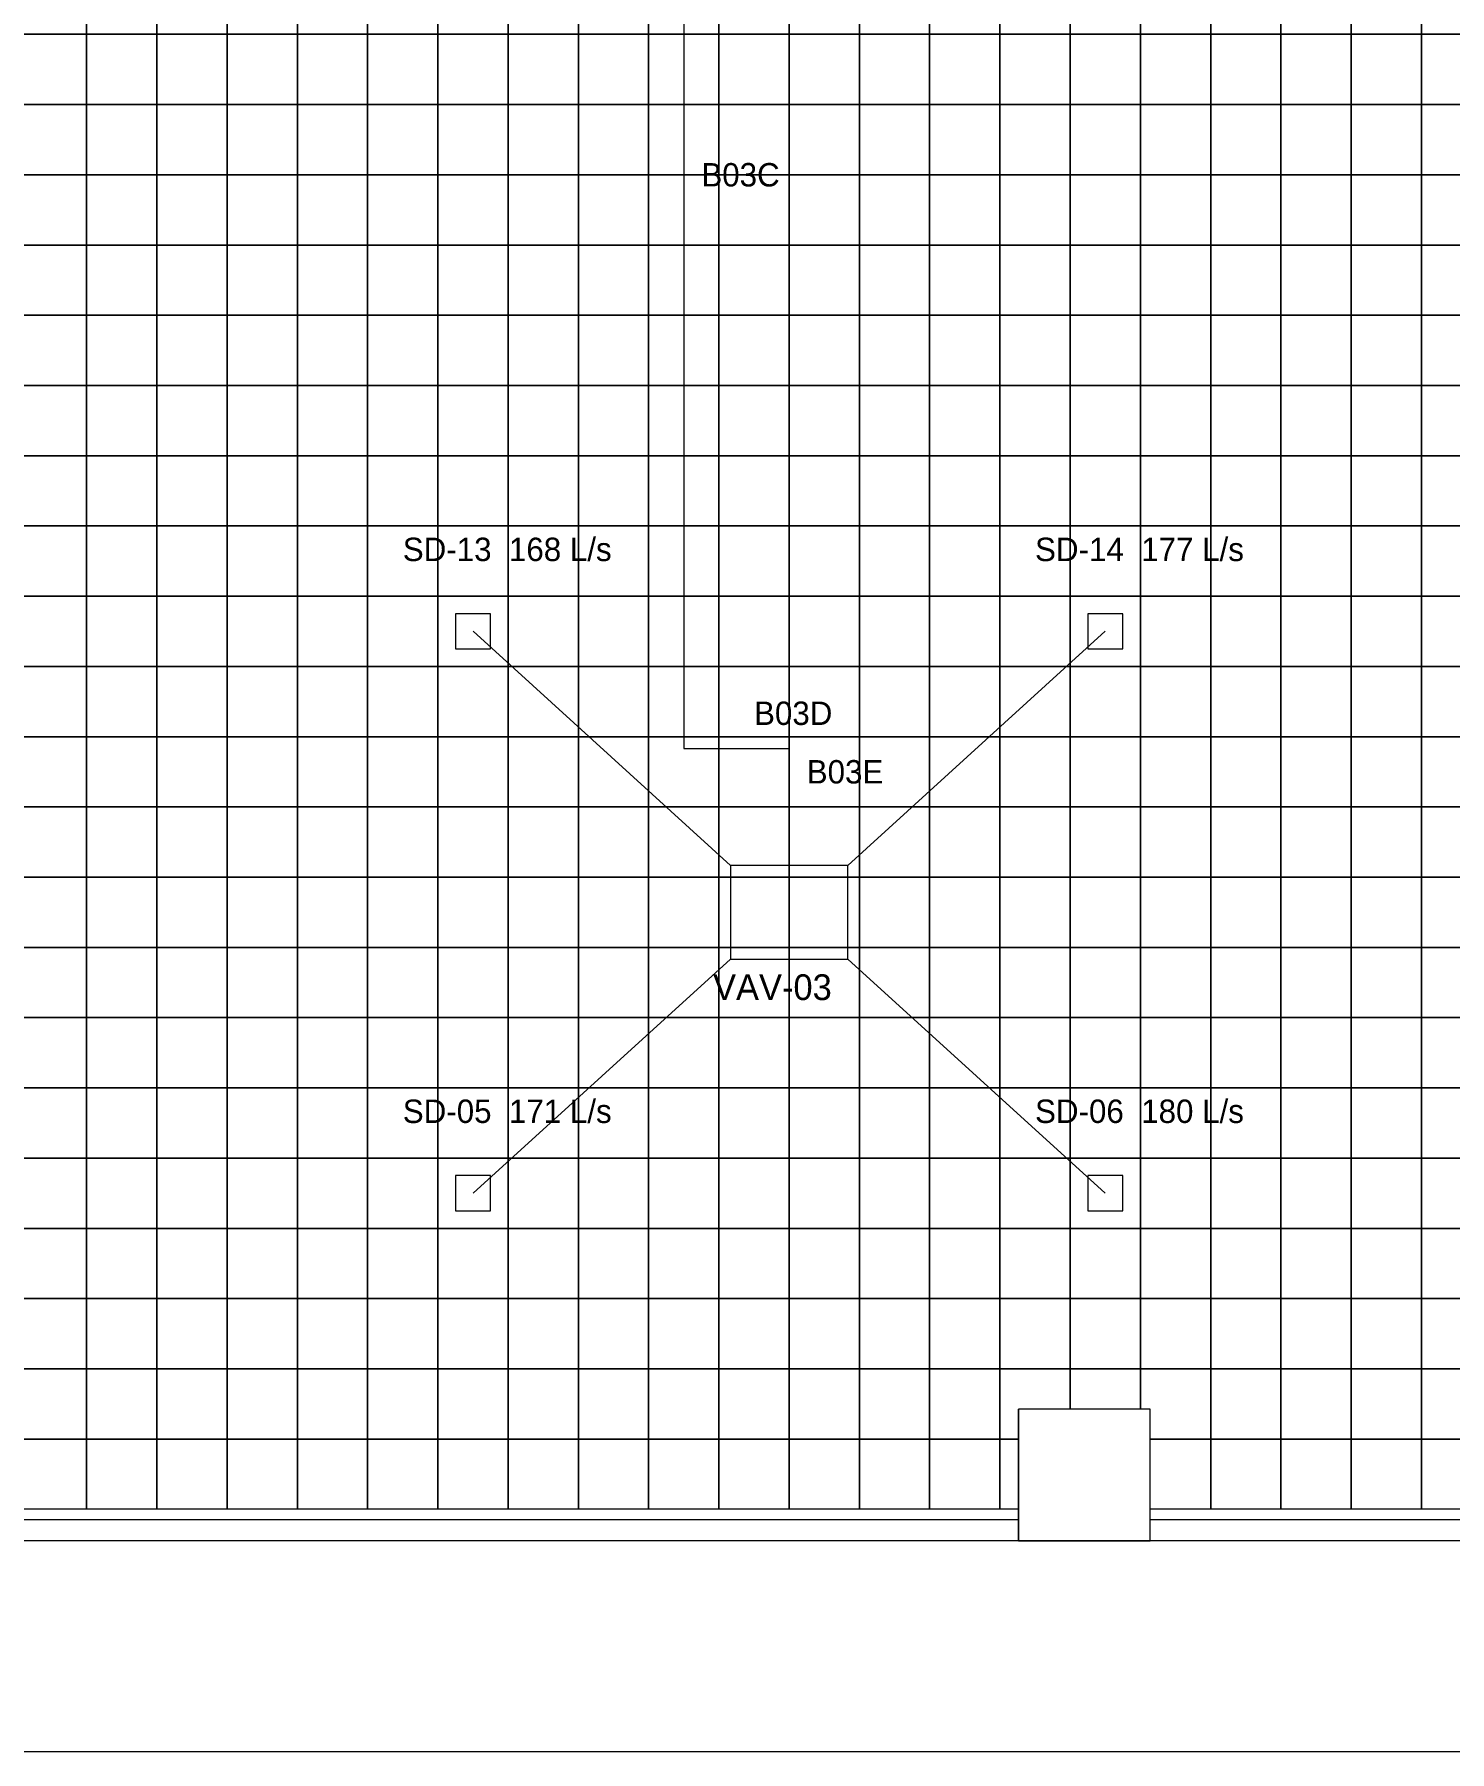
# Model space of a CAD drawing. Header units: millimetres. Extents: x 63846 to 141574, y 12149 to 46142.
# Drawn here: x 85679 to 97767, y 14126 to 28796 of the extents above; entities that cross this region are included whole.
import ezdxf

# ---------------------------------------------------------------- set-up
doc = ezdxf.new("R2010")
doc.units = ezdxf.units.MM
for name, color, linetype, lineweight in [('ARCH', 8, 'Continuous', 5), ('Ceiling Grid', 9, 'Continuous', 5), ('M-DUCT', 5, 'Continuous', 40), ('M-DUCT-TEXT', 5, 'Continuous', 18), ('M-FLEX', 3, 'Continuous', 18), ('M-SUP-DIFF', 5, 'Continuous', 30), ('M-TEXT', 7, 'Continuous', 18), ('M-VAV', 6, 'Continuous', 30)]:
    doc.layers.add(name, color=color, linetype=linetype, lineweight=lineweight)

msp = doc.modelspace()

# ---------------------------------------------------------------- linework, layer by layer
at = {"layer": 'ARCH', "lineweight": 15}
for p, q in [((94084, 15926), (94084, 17051)), ((94084, 16106), (79908, 16106)), ((108221, 16106), (95209, 16106)), ((109346, 15926), (64346, 15926))]:
    msp.add_line(p, q, dxfattribs=at)
msp.add_lwpolyline([(94084, 15926), (95209, 15926), (95209, 17051), (94084, 17051)], close=True, dxfattribs=at)
at = {"layer": 'Ceiling Grid', "lineweight": 15}
for p, q in [((93926, 17396), (94526, 17396)), ((93926, 16796), (93926, 17396)), ((94526, 17396), (94526, 17051)), ((94526, 17396), (95126, 17396)), ((94526, 17051), (94526, 17396)), ((95126, 17396), (95126, 17051)), ((95126, 17396), (95726, 17396)), ((95126, 17051), (95126, 17396)), ((95726, 17396), (95726, 16796)), ((94084, 16796), (93926, 16796)), ((93926, 16796), (94084, 16796)), ((93926, 16196), (93926, 16796)), ((95726, 16796), (95209, 16796)), ((95209, 16796), (95726, 16796)), ((95726, 16796), (95726, 16196)), ((94084, 16196), (93926, 16196)), ((95726, 16196), (95209, 16196))]:
    msp.add_line(p, q, dxfattribs=at)
for points in [[(85526, 29396), (86126, 29396), (86126, 28796), (85526, 28796)], [(86126, 29396), (86726, 29396), (86726, 28796), (86126, 28796)], [(86726, 29396), (87326, 29396), (87326, 28796), (86726, 28796)], [(87326, 29396), (87926, 29396), (87926, 28796), (87326, 28796)], [(87926, 29396), (88526, 29396), (88526, 28796), (87926, 28796)], [(88526, 29396), (89126, 29396), (89126, 28796), (88526, 28796)], [(89126, 29396), (89726, 29396), (89726, 28796), (89126, 28796)], [(89726, 29396), (90326, 29396), (90326, 28796), (89726, 28796)], [(90326, 29396), (90926, 29396), (90926, 28796), (90326, 28796)], [(90926, 29396), (91526, 29396), (91526, 28796), (90926, 28796)], [(91526, 29396), (92126, 29396), (92126, 28796), (91526, 28796)], [(92126, 29396), (92726, 29396), (92726, 28796), (92126, 28796)], [(92726, 29396), (93326, 29396), (93326, 28796), (92726, 28796)], [(93326, 29396), (93926, 29396), (93926, 28796), (93326, 28796)], [(93926, 29396), (94526, 29396), (94526, 28796), (93926, 28796)], [(94526, 29396), (95126, 29396), (95126, 28796), (94526, 28796)], [(95126, 29396), (95726, 29396), (95726, 28796), (95126, 28796)], [(95726, 29396), (96326, 29396), (96326, 28796), (95726, 28796)], [(96326, 29396), (96926, 29396), (96926, 28796), (96326, 28796)], [(96926, 29396), (97526, 29396), (97526, 28796), (96926, 28796)], [(97526, 29396), (98126, 29396), (98126, 28796), (97526, 28796)], [(85526, 28796), (86126, 28796), (86126, 28196), (85526, 28196)], [(86126, 28796), (86726, 28796), (86726, 28196), (86126, 28196)], [(86726, 28796), (87326, 28796), (87326, 28196), (86726, 28196)], [(87326, 28796), (87926, 28796), (87926, 28196), (87326, 28196)], [(87926, 28796), (88526, 28796), (88526, 28196), (87926, 28196)], [(88526, 28796), (89126, 28796), (89126, 28196), (88526, 28196)], [(89126, 28796), (89726, 28796), (89726, 28196), (89126, 28196)], [(89726, 28796), (90326, 28796), (90326, 28196), (89726, 28196)], [(90326, 28796), (90926, 28796), (90926, 28196), (90326, 28196)], [(90926, 28796), (91526, 28796), (91526, 28196), (90926, 28196)], [(91526, 28796), (92126, 28796), (92126, 28196), (91526, 28196)], [(92126, 28796), (92726, 28796), (92726, 28196), (92126, 28196)], [(92726, 28796), (93326, 28796), (93326, 28196), (92726, 28196)], [(93326, 28796), (93926, 28796), (93926, 28196), (93326, 28196)], [(93926, 28796), (94526, 28796), (94526, 28196), (93926, 28196)], [(94526, 28796), (95126, 28796), (95126, 28196), (94526, 28196)], [(95126, 28796), (95726, 28796), (95726, 28196), (95126, 28196)], [(95726, 28796), (96326, 28796), (96326, 28196), (95726, 28196)], [(96326, 28796), (96926, 28796), (96926, 28196), (96326, 28196)], [(96926, 28796), (97526, 28796), (97526, 28196), (96926, 28196)], [(97526, 28796), (98126, 28796), (98126, 28196), (97526, 28196)], [(85526, 28196), (86126, 28196), (86126, 27596), (85526, 27596)], [(86126, 28196), (86726, 28196), (86726, 27596), (86126, 27596)], [(86726, 28196), (87326, 28196), (87326, 27596), (86726, 27596)], [(87326, 28196), (87926, 28196), (87926, 27596), (87326, 27596)], [(87926, 28196), (88526, 28196), (88526, 27596), (87926, 27596)], [(88526, 28196), (89126, 28196), (89126, 27596), (88526, 27596)], [(89126, 28196), (89726, 28196), (89726, 27596), (89126, 27596)], [(89726, 28196), (90326, 28196), (90326, 27596), (89726, 27596)], [(90326, 28196), (90926, 28196), (90926, 27596), (90326, 27596)], [(90926, 28196), (91526, 28196), (91526, 27596), (90926, 27596)], [(91526, 28196), (92126, 28196), (92126, 27596), (91526, 27596)], [(92126, 28196), (92726, 28196), (92726, 27596), (92126, 27596)], [(92726, 28196), (93326, 28196), (93326, 27596), (92726, 27596)], [(93326, 28196), (93926, 28196), (93926, 27596), (93326, 27596)], [(93926, 28196), (94526, 28196), (94526, 27596), (93926, 27596)], [(94526, 28196), (95126, 28196), (95126, 27596), (94526, 27596)], [(95126, 28196), (95726, 28196), (95726, 27596), (95126, 27596)], [(95726, 28196), (96326, 28196), (96326, 27596), (95726, 27596)], [(96326, 28196), (96926, 28196), (96926, 27596), (96326, 27596)], [(96926, 28196), (97526, 28196), (97526, 27596), (96926, 27596)], [(97526, 28196), (98126, 28196), (98126, 27596), (97526, 27596)], [(85526, 27596), (86126, 27596), (86126, 26996), (85526, 26996)], [(86126, 27596), (86726, 27596), (86726, 26996), (86126, 26996)], [(86726, 27596), (87326, 27596), (87326, 26996), (86726, 26996)], [(87326, 27596), (87926, 27596), (87926, 26996), (87326, 26996)], [(87926, 27596), (88526, 27596), (88526, 26996), (87926, 26996)], [(88526, 27596), (89126, 27596), (89126, 26996), (88526, 26996)], [(89126, 27596), (89726, 27596), (89726, 26996), (89126, 26996)], [(89726, 27596), (90326, 27596), (90326, 26996), (89726, 26996)], [(90326, 27596), (90926, 27596), (90926, 26996), (90326, 26996)], [(90926, 27596), (91526, 27596), (91526, 26996), (90926, 26996)], [(91526, 27596), (92126, 27596), (92126, 26996), (91526, 26996)], [(92126, 27596), (92726, 27596), (92726, 26996), (92126, 26996)], [(92726, 27596), (93326, 27596), (93326, 26996), (92726, 26996)], [(93326, 27596), (93926, 27596), (93926, 26996), (93326, 26996)], [(93926, 27596), (94526, 27596), (94526, 26996), (93926, 26996)], [(94526, 27596), (95126, 27596), (95126, 26996), (94526, 26996)], [(95126, 27596), (95726, 27596), (95726, 26996), (95126, 26996)], [(95726, 27596), (96326, 27596), (96326, 26996), (95726, 26996)], [(96326, 27596), (96926, 27596), (96926, 26996), (96326, 26996)], [(96926, 27596), (97526, 27596), (97526, 26996), (96926, 26996)], [(97526, 27596), (98126, 27596), (98126, 26996), (97526, 26996)], [(85526, 26996), (86126, 26996), (86126, 26396), (85526, 26396)], [(86126, 26996), (86726, 26996), (86726, 26396), (86126, 26396)], [(86726, 26996), (87326, 26996), (87326, 26396), (86726, 26396)], [(87326, 26996), (87926, 26996), (87926, 26396), (87326, 26396)], [(87926, 26996), (88526, 26996), (88526, 26396), (87926, 26396)], [(88526, 26996), (89126, 26996), (89126, 26396), (88526, 26396)], [(89126, 26996), (89726, 26996), (89726, 26396), (89126, 26396)], [(89726, 26996), (90326, 26996), (90326, 26396), (89726, 26396)], [(90326, 26996), (90926, 26996), (90926, 26396), (90326, 26396)], [(90926, 26996), (91526, 26996), (91526, 26396), (90926, 26396)], [(91526, 26996), (92126, 26996), (92126, 26396), (91526, 26396)], [(92126, 26996), (92726, 26996), (92726, 26396), (92126, 26396)], [(92726, 26996), (93326, 26996), (93326, 26396), (92726, 26396)], [(93326, 26996), (93926, 26996), (93926, 26396), (93326, 26396)], [(93926, 26996), (94526, 26996), (94526, 26396), (93926, 26396)], [(94526, 26996), (95126, 26996), (95126, 26396), (94526, 26396)], [(95126, 26996), (95726, 26996), (95726, 26396), (95126, 26396)], [(95726, 26996), (96326, 26996), (96326, 26396), (95726, 26396)], [(96326, 26996), (96926, 26996), (96926, 26396), (96326, 26396)], [(96926, 26996), (97526, 26996), (97526, 26396), (96926, 26396)], [(97526, 26996), (98126, 26996), (98126, 26396), (97526, 26396)], [(85526, 26396), (86126, 26396), (86126, 25796), (85526, 25796)], [(86126, 26396), (86726, 26396), (86726, 25796), (86126, 25796)], [(86726, 26396), (87326, 26396), (87326, 25796), (86726, 25796)], [(87326, 26396), (87926, 26396), (87926, 25796), (87326, 25796)], [(87926, 26396), (88526, 26396), (88526, 25796), (87926, 25796)], [(88526, 26396), (89126, 26396), (89126, 25796), (88526, 25796)], [(89126, 26396), (89726, 26396), (89726, 25796), (89126, 25796)], [(89726, 26396), (90326, 26396), (90326, 25796), (89726, 25796)], [(90326, 26396), (90926, 26396), (90926, 25796), (90326, 25796)], [(90926, 26396), (91526, 26396), (91526, 25796), (90926, 25796)], [(91526, 26396), (92126, 26396), (92126, 25796), (91526, 25796)], [(92126, 26396), (92726, 26396), (92726, 25796), (92126, 25796)], [(92726, 26396), (93326, 26396), (93326, 25796), (92726, 25796)], [(93326, 26396), (93926, 26396), (93926, 25796), (93326, 25796)], [(93926, 26396), (94526, 26396), (94526, 25796), (93926, 25796)], [(94526, 26396), (95126, 26396), (95126, 25796), (94526, 25796)], [(95126, 26396), (95726, 26396), (95726, 25796), (95126, 25796)], [(95726, 26396), (96326, 26396), (96326, 25796), (95726, 25796)], [(96326, 26396), (96926, 26396), (96926, 25796), (96326, 25796)], [(96926, 26396), (97526, 26396), (97526, 25796), (96926, 25796)], [(97526, 26396), (98126, 26396), (98126, 25796), (97526, 25796)], [(85526, 25796), (86126, 25796), (86126, 25196), (85526, 25196)], [(86126, 25796), (86726, 25796), (86726, 25196), (86126, 25196)], [(86726, 25796), (87326, 25796), (87326, 25196), (86726, 25196)], [(87326, 25796), (87926, 25796), (87926, 25196), (87326, 25196)], [(87926, 25796), (88526, 25796), (88526, 25196), (87926, 25196)], [(88526, 25796), (89126, 25796), (89126, 25196), (88526, 25196)], [(89126, 25796), (89726, 25796), (89726, 25196), (89126, 25196)], [(89726, 25796), (90326, 25796), (90326, 25196), (89726, 25196)], [(90326, 25796), (90926, 25796), (90926, 25196), (90326, 25196)], [(90926, 25796), (91526, 25796), (91526, 25196), (90926, 25196)], [(91526, 25796), (92126, 25796), (92126, 25196), (91526, 25196)], [(92126, 25796), (92726, 25796), (92726, 25196), (92126, 25196)], [(92726, 25796), (93326, 25796), (93326, 25196), (92726, 25196)], [(93326, 25796), (93926, 25796), (93926, 25196), (93326, 25196)], [(93926, 25796), (94526, 25796), (94526, 25196), (93926, 25196)], [(94526, 25796), (95126, 25796), (95126, 25196), (94526, 25196)], [(95126, 25796), (95726, 25796), (95726, 25196), (95126, 25196)], [(95726, 25796), (96326, 25796), (96326, 25196), (95726, 25196)], [(96326, 25796), (96926, 25796), (96926, 25196), (96326, 25196)], [(96926, 25796), (97526, 25796), (97526, 25196), (96926, 25196)], [(97526, 25796), (98126, 25796), (98126, 25196), (97526, 25196)], [(85526, 25196), (86126, 25196), (86126, 24596), (85526, 24596)], [(86126, 25196), (86726, 25196), (86726, 24596), (86126, 24596)], [(86726, 25196), (87326, 25196), (87326, 24596), (86726, 24596)], [(87326, 25196), (87926, 25196), (87926, 24596), (87326, 24596)], [(87926, 25196), (88526, 25196), (88526, 24596), (87926, 24596)], [(88526, 25196), (89126, 25196), (89126, 24596), (88526, 24596)], [(89126, 25196), (89726, 25196), (89726, 24596), (89126, 24596)], [(89726, 25196), (90326, 25196), (90326, 24596), (89726, 24596)], [(90326, 25196), (90926, 25196), (90926, 24596), (90326, 24596)], [(90926, 25196), (91526, 25196), (91526, 24596), (90926, 24596)], [(91526, 25196), (92126, 25196), (92126, 24596), (91526, 24596)], [(92126, 25196), (92726, 25196), (92726, 24596), (92126, 24596)], [(92726, 25196), (93326, 25196), (93326, 24596), (92726, 24596)], [(93326, 25196), (93926, 25196), (93926, 24596), (93326, 24596)], [(93926, 25196), (94526, 25196), (94526, 24596), (93926, 24596)], [(94526, 25196), (95126, 25196), (95126, 24596), (94526, 24596)], [(95126, 25196), (95726, 25196), (95726, 24596), (95126, 24596)], [(95726, 25196), (96326, 25196), (96326, 24596), (95726, 24596)], [(96326, 25196), (96926, 25196), (96926, 24596), (96326, 24596)], [(96926, 25196), (97526, 25196), (97526, 24596), (96926, 24596)], [(97526, 25196), (98126, 25196), (98126, 24596), (97526, 24596)], [(85526, 24596), (86126, 24596), (86126, 23996), (85526, 23996)], [(86126, 24596), (86726, 24596), (86726, 23996), (86126, 23996)], [(86726, 24596), (87326, 24596), (87326, 23996), (86726, 23996)], [(87326, 24596), (87926, 24596), (87926, 23996), (87326, 23996)], [(87926, 24596), (88526, 24596), (88526, 23996), (87926, 23996)], [(88526, 24596), (89126, 24596), (89126, 23996), (88526, 23996)], [(89126, 24596), (89726, 24596), (89726, 23996), (89126, 23996)], [(89726, 24596), (90326, 24596), (90326, 23996), (89726, 23996)], [(90326, 24596), (90926, 24596), (90926, 23996), (90326, 23996)], [(90926, 24596), (91526, 24596), (91526, 23996), (90926, 23996)], [(91526, 24596), (92126, 24596), (92126, 23996), (91526, 23996)], [(92126, 24596), (92726, 24596), (92726, 23996), (92126, 23996)], [(92726, 24596), (93326, 24596), (93326, 23996), (92726, 23996)], [(93326, 24596), (93926, 24596), (93926, 23996), (93326, 23996)], [(93926, 24596), (94526, 24596), (94526, 23996), (93926, 23996)], [(94526, 24596), (95126, 24596), (95126, 23996), (94526, 23996)], [(95126, 24596), (95726, 24596), (95726, 23996), (95126, 23996)], [(95726, 24596), (96326, 24596), (96326, 23996), (95726, 23996)], [(96326, 24596), (96926, 24596), (96926, 23996), (96326, 23996)], [(96926, 24596), (97526, 24596), (97526, 23996), (96926, 23996)], [(97526, 24596), (98126, 24596), (98126, 23996), (97526, 23996)], [(85526, 23996), (86126, 23996), (86126, 23396), (85526, 23396)], [(86126, 23996), (86726, 23996), (86726, 23396), (86126, 23396)], [(86726, 23996), (87326, 23996), (87326, 23396), (86726, 23396)], [(87326, 23996), (87926, 23996), (87926, 23396), (87326, 23396)], [(87926, 23996), (88526, 23996), (88526, 23396), (87926, 23396)], [(88526, 23996), (89126, 23996), (89126, 23396), (88526, 23396)], [(89126, 23996), (89726, 23996), (89726, 23396), (89126, 23396)], [(89726, 23996), (90326, 23996), (90326, 23396), (89726, 23396)], [(90326, 23996), (90926, 23996), (90926, 23396), (90326, 23396)], [(90926, 23996), (91526, 23996), (91526, 23396), (90926, 23396)], [(91526, 23996), (92126, 23996), (92126, 23396), (91526, 23396)], [(92126, 23996), (92726, 23996), (92726, 23396), (92126, 23396)], [(92726, 23996), (93326, 23996), (93326, 23396), (92726, 23396)], [(93326, 23996), (93926, 23996), (93926, 23396), (93326, 23396)], [(93926, 23996), (94526, 23996), (94526, 23396), (93926, 23396)], [(94526, 23996), (95126, 23996), (95126, 23396), (94526, 23396)], [(95126, 23996), (95726, 23996), (95726, 23396), (95126, 23396)], [(95726, 23996), (96326, 23996), (96326, 23396), (95726, 23396)], [(96326, 23996), (96926, 23996), (96926, 23396), (96326, 23396)], [(96926, 23996), (97526, 23996), (97526, 23396), (96926, 23396)], [(97526, 23996), (98126, 23996), (98126, 23396), (97526, 23396)], [(85526, 23396), (86126, 23396), (86126, 22796), (85526, 22796)], [(86126, 23396), (86726, 23396), (86726, 22796), (86126, 22796)], [(86726, 23396), (87326, 23396), (87326, 22796), (86726, 22796)], [(87326, 23396), (87926, 23396), (87926, 22796), (87326, 22796)], [(87926, 23396), (88526, 23396), (88526, 22796), (87926, 22796)], [(88526, 23396), (89126, 23396), (89126, 22796), (88526, 22796)], [(89126, 23396), (89726, 23396), (89726, 22796), (89126, 22796)], [(89726, 23396), (90326, 23396), (90326, 22796), (89726, 22796)], [(90326, 23396), (90926, 23396), (90926, 22796), (90326, 22796)], [(90926, 23396), (91526, 23396), (91526, 22796), (90926, 22796)], [(91526, 23396), (92126, 23396), (92126, 22796), (91526, 22796)], [(92126, 23396), (92726, 23396), (92726, 22796), (92126, 22796)], [(92726, 23396), (93326, 23396), (93326, 22796), (92726, 22796)], [(93326, 23396), (93926, 23396), (93926, 22796), (93326, 22796)], [(93926, 23396), (94526, 23396), (94526, 22796), (93926, 22796)], [(94526, 23396), (95126, 23396), (95126, 22796), (94526, 22796)], [(95126, 23396), (95726, 23396), (95726, 22796), (95126, 22796)], [(95726, 23396), (96326, 23396), (96326, 22796), (95726, 22796)], [(96326, 23396), (96926, 23396), (96926, 22796), (96326, 22796)], [(96926, 23396), (97526, 23396), (97526, 22796), (96926, 22796)], [(97526, 23396), (98126, 23396), (98126, 22796), (97526, 22796)], [(85526, 22796), (86126, 22796), (86126, 22196), (85526, 22196)], [(86126, 22796), (86726, 22796), (86726, 22196), (86126, 22196)], [(86726, 22796), (87326, 22796), (87326, 22196), (86726, 22196)], [(87326, 22796), (87926, 22796), (87926, 22196), (87326, 22196)], [(87926, 22796), (88526, 22796), (88526, 22196), (87926, 22196)], [(88526, 22796), (89126, 22796), (89126, 22196), (88526, 22196)], [(89126, 22796), (89726, 22796), (89726, 22196), (89126, 22196)], [(89726, 22796), (90326, 22796), (90326, 22196), (89726, 22196)], [(90326, 22796), (90926, 22796), (90926, 22196), (90326, 22196)], [(90926, 22796), (91526, 22796), (91526, 22196), (90926, 22196)], [(91526, 22796), (92126, 22796), (92126, 22196), (91526, 22196)], [(92126, 22796), (92726, 22796), (92726, 22196), (92126, 22196)], [(92726, 22796), (93326, 22796), (93326, 22196), (92726, 22196)], [(93326, 22796), (93926, 22796), (93926, 22196), (93326, 22196)], [(93926, 22796), (94526, 22796), (94526, 22196), (93926, 22196)], [(94526, 22796), (95126, 22796), (95126, 22196), (94526, 22196)], [(95126, 22796), (95726, 22796), (95726, 22196), (95126, 22196)], [(95726, 22796), (96326, 22796), (96326, 22196), (95726, 22196)], [(96326, 22796), (96926, 22796), (96926, 22196), (96326, 22196)], [(96926, 22796), (97526, 22796), (97526, 22196), (96926, 22196)], [(97526, 22796), (98126, 22796), (98126, 22196), (97526, 22196)], [(85526, 22196), (86126, 22196), (86126, 21596), (85526, 21596)], [(86126, 22196), (86726, 22196), (86726, 21596), (86126, 21596)], [(86726, 22196), (87326, 22196), (87326, 21596), (86726, 21596)], [(87326, 22196), (87926, 22196), (87926, 21596), (87326, 21596)], [(87926, 22196), (88526, 22196), (88526, 21596), (87926, 21596)], [(88526, 22196), (89126, 22196), (89126, 21596), (88526, 21596)], [(89126, 22196), (89726, 22196), (89726, 21596), (89126, 21596)], [(89726, 22196), (90326, 22196), (90326, 21596), (89726, 21596)], [(90326, 22196), (90926, 22196), (90926, 21596), (90326, 21596)], [(90926, 22196), (91526, 22196), (91526, 21596), (90926, 21596)], [(91526, 22196), (92126, 22196), (92126, 21596), (91526, 21596)], [(92126, 22196), (92726, 22196), (92726, 21596), (92126, 21596)], [(92726, 22196), (93326, 22196), (93326, 21596), (92726, 21596)], [(93326, 22196), (93926, 22196), (93926, 21596), (93326, 21596)], [(93926, 22196), (94526, 22196), (94526, 21596), (93926, 21596)], [(94526, 22196), (95126, 22196), (95126, 21596), (94526, 21596)], [(95126, 22196), (95726, 22196), (95726, 21596), (95126, 21596)], [(95726, 22196), (96326, 22196), (96326, 21596), (95726, 21596)], [(96326, 22196), (96926, 22196), (96926, 21596), (96326, 21596)], [(96926, 22196), (97526, 22196), (97526, 21596), (96926, 21596)], [(97526, 22196), (98126, 22196), (98126, 21596), (97526, 21596)], [(85526, 21596), (86126, 21596), (86126, 20996), (85526, 20996)], [(86126, 21596), (86726, 21596), (86726, 20996), (86126, 20996)], [(86726, 21596), (87326, 21596), (87326, 20996), (86726, 20996)], [(87326, 21596), (87926, 21596), (87926, 20996), (87326, 20996)], [(87926, 21596), (88526, 21596), (88526, 20996), (87926, 20996)], [(88526, 21596), (89126, 21596), (89126, 20996), (88526, 20996)], [(89126, 21596), (89726, 21596), (89726, 20996), (89126, 20996)], [(89726, 21596), (90326, 21596), (90326, 20996), (89726, 20996)], [(90326, 21596), (90926, 21596), (90926, 20996), (90326, 20996)], [(90926, 21596), (91526, 21596), (91526, 20996), (90926, 20996)], [(91526, 21596), (92126, 21596), (92126, 20996), (91526, 20996)], [(92126, 21596), (92726, 21596), (92726, 20996), (92126, 20996)], [(92726, 21596), (93326, 21596), (93326, 20996), (92726, 20996)], [(93326, 21596), (93926, 21596), (93926, 20996), (93326, 20996)], [(93926, 21596), (94526, 21596), (94526, 20996), (93926, 20996)], [(94526, 21596), (95126, 21596), (95126, 20996), (94526, 20996)], [(95126, 21596), (95726, 21596), (95726, 20996), (95126, 20996)], [(95726, 21596), (96326, 21596), (96326, 20996), (95726, 20996)], [(96326, 21596), (96926, 21596), (96926, 20996), (96326, 20996)], [(96926, 21596), (97526, 21596), (97526, 20996), (96926, 20996)], [(97526, 21596), (98126, 21596), (98126, 20996), (97526, 20996)], [(85526, 20996), (86126, 20996), (86126, 20396), (85526, 20396)], [(86126, 20996), (86726, 20996), (86726, 20396), (86126, 20396)], [(86726, 20996), (87326, 20996), (87326, 20396), (86726, 20396)], [(87326, 20996), (87926, 20996), (87926, 20396), (87326, 20396)], [(87926, 20996), (88526, 20996), (88526, 20396), (87926, 20396)], [(88526, 20996), (89126, 20996), (89126, 20396), (88526, 20396)], [(89126, 20996), (89726, 20996), (89726, 20396), (89126, 20396)], [(89726, 20996), (90326, 20996), (90326, 20396), (89726, 20396)], [(90326, 20996), (90926, 20996), (90926, 20396), (90326, 20396)], [(90926, 20996), (91526, 20996), (91526, 20396), (90926, 20396)], [(91526, 20996), (92126, 20996), (92126, 20396), (91526, 20396)], [(92126, 20996), (92726, 20996), (92726, 20396), (92126, 20396)], [(92726, 20996), (93326, 20996), (93326, 20396), (92726, 20396)], [(93326, 20996), (93926, 20996), (93926, 20396), (93326, 20396)], [(93926, 20996), (94526, 20996), (94526, 20396), (93926, 20396)], [(94526, 20996), (95126, 20996), (95126, 20396), (94526, 20396)], [(95126, 20996), (95726, 20996), (95726, 20396), (95126, 20396)], [(95726, 20996), (96326, 20996), (96326, 20396), (95726, 20396)], [(96326, 20996), (96926, 20996), (96926, 20396), (96326, 20396)], [(96926, 20996), (97526, 20996), (97526, 20396), (96926, 20396)], [(97526, 20996), (98126, 20996), (98126, 20396), (97526, 20396)], [(85526, 20396), (86126, 20396), (86126, 19796), (85526, 19796)], [(86126, 20396), (86726, 20396), (86726, 19796), (86126, 19796)], [(86726, 20396), (87326, 20396), (87326, 19796), (86726, 19796)], [(87326, 20396), (87926, 20396), (87926, 19796), (87326, 19796)], [(87926, 20396), (88526, 20396), (88526, 19796), (87926, 19796)], [(88526, 20396), (89126, 20396), (89126, 19796), (88526, 19796)], [(89126, 20396), (89726, 20396), (89726, 19796), (89126, 19796)], [(89726, 20396), (90326, 20396), (90326, 19796), (89726, 19796)], [(90326, 20396), (90926, 20396), (90926, 19796), (90326, 19796)], [(90926, 20396), (91526, 20396), (91526, 19796), (90926, 19796)], [(91526, 20396), (92126, 20396), (92126, 19796), (91526, 19796)], [(92126, 20396), (92726, 20396), (92726, 19796), (92126, 19796)], [(92726, 20396), (93326, 20396), (93326, 19796), (92726, 19796)], [(93326, 20396), (93926, 20396), (93926, 19796), (93326, 19796)], [(93926, 20396), (94526, 20396), (94526, 19796), (93926, 19796)], [(94526, 20396), (95126, 20396), (95126, 19796), (94526, 19796)], [(95126, 20396), (95726, 20396), (95726, 19796), (95126, 19796)], [(95726, 20396), (96326, 20396), (96326, 19796), (95726, 19796)], [(96326, 20396), (96926, 20396), (96926, 19796), (96326, 19796)], [(96926, 20396), (97526, 20396), (97526, 19796), (96926, 19796)], [(97526, 20396), (98126, 20396), (98126, 19796), (97526, 19796)], [(85526, 19796), (86126, 19796), (86126, 19196), (85526, 19196)], [(86126, 19796), (86726, 19796), (86726, 19196), (86126, 19196)], [(86726, 19796), (87326, 19796), (87326, 19196), (86726, 19196)], [(87326, 19796), (87926, 19796), (87926, 19196), (87326, 19196)], [(87926, 19796), (88526, 19796), (88526, 19196), (87926, 19196)], [(88526, 19796), (89126, 19796), (89126, 19196), (88526, 19196)], [(89126, 19796), (89726, 19796), (89726, 19196), (89126, 19196)], [(89726, 19796), (90326, 19796), (90326, 19196), (89726, 19196)], [(90326, 19796), (90926, 19796), (90926, 19196), (90326, 19196)], [(90926, 19796), (91526, 19796), (91526, 19196), (90926, 19196)], [(91526, 19796), (92126, 19796), (92126, 19196), (91526, 19196)], [(92126, 19796), (92726, 19796), (92726, 19196), (92126, 19196)], [(92726, 19796), (93326, 19796), (93326, 19196), (92726, 19196)], [(93326, 19796), (93926, 19796), (93926, 19196), (93326, 19196)], [(93926, 19796), (94526, 19796), (94526, 19196), (93926, 19196)], [(94526, 19796), (95126, 19796), (95126, 19196), (94526, 19196)], [(95126, 19796), (95726, 19796), (95726, 19196), (95126, 19196)], [(95726, 19796), (96326, 19796), (96326, 19196), (95726, 19196)], [(96326, 19796), (96926, 19796), (96926, 19196), (96326, 19196)], [(96926, 19796), (97526, 19796), (97526, 19196), (96926, 19196)], [(97526, 19796), (98126, 19796), (98126, 19196), (97526, 19196)], [(85526, 19196), (86126, 19196), (86126, 18596), (85526, 18596)], [(86126, 19196), (86726, 19196), (86726, 18596), (86126, 18596)], [(86726, 19196), (87326, 19196), (87326, 18596), (86726, 18596)], [(87326, 19196), (87926, 19196), (87926, 18596), (87326, 18596)], [(87926, 19196), (88526, 19196), (88526, 18596), (87926, 18596)], [(88526, 19196), (89126, 19196), (89126, 18596), (88526, 18596)], [(89126, 19196), (89726, 19196), (89726, 18596), (89126, 18596)], [(89726, 19196), (90326, 19196), (90326, 18596), (89726, 18596)], [(90326, 19196), (90926, 19196), (90926, 18596), (90326, 18596)], [(90926, 19196), (91526, 19196), (91526, 18596), (90926, 18596)], [(91526, 19196), (92126, 19196), (92126, 18596), (91526, 18596)], [(92126, 19196), (92726, 19196), (92726, 18596), (92126, 18596)], [(92726, 19196), (93326, 19196), (93326, 18596), (92726, 18596)], [(93326, 19196), (93926, 19196), (93926, 18596), (93326, 18596)], [(93926, 19196), (94526, 19196), (94526, 18596), (93926, 18596)], [(94526, 19196), (95126, 19196), (95126, 18596), (94526, 18596)], [(95126, 19196), (95726, 19196), (95726, 18596), (95126, 18596)], [(95726, 19196), (96326, 19196), (96326, 18596), (95726, 18596)], [(96326, 19196), (96926, 19196), (96926, 18596), (96326, 18596)], [(96926, 19196), (97526, 19196), (97526, 18596), (96926, 18596)], [(97526, 19196), (98126, 19196), (98126, 18596), (97526, 18596)], [(85526, 18596), (86126, 18596), (86126, 17996), (85526, 17996)], [(86126, 18596), (86726, 18596), (86726, 17996), (86126, 17996)], [(86726, 18596), (87326, 18596), (87326, 17996), (86726, 17996)], [(87326, 18596), (87926, 18596), (87926, 17996), (87326, 17996)], [(87926, 18596), (88526, 18596), (88526, 17996), (87926, 17996)], [(88526, 18596), (89126, 18596), (89126, 17996), (88526, 17996)], [(89126, 18596), (89726, 18596), (89726, 17996), (89126, 17996)], [(89726, 18596), (90326, 18596), (90326, 17996), (89726, 17996)], [(90326, 18596), (90926, 18596), (90926, 17996), (90326, 17996)], [(90926, 18596), (91526, 18596), (91526, 17996), (90926, 17996)], [(91526, 18596), (92126, 18596), (92126, 17996), (91526, 17996)], [(92126, 18596), (92726, 18596), (92726, 17996), (92126, 17996)], [(92726, 18596), (93326, 18596), (93326, 17996), (92726, 17996)], [(93326, 18596), (93926, 18596), (93926, 17996), (93326, 17996)], [(93926, 18596), (94526, 18596), (94526, 17996), (93926, 17996)], [(94526, 18596), (95126, 18596), (95126, 17996), (94526, 17996)], [(95126, 18596), (95726, 18596), (95726, 17996), (95126, 17996)], [(95726, 18596), (96326, 18596), (96326, 17996), (95726, 17996)], [(96326, 18596), (96926, 18596), (96926, 17996), (96326, 17996)], [(96926, 18596), (97526, 18596), (97526, 17996), (96926, 17996)], [(97526, 18596), (98126, 18596), (98126, 17996), (97526, 17996)], [(85526, 17996), (86126, 17996), (86126, 17396), (85526, 17396)], [(86126, 17996), (86726, 17996), (86726, 17396), (86126, 17396)], [(86726, 17996), (87326, 17996), (87326, 17396), (86726, 17396)], [(87326, 17996), (87926, 17996), (87926, 17396), (87326, 17396)], [(87926, 17996), (88526, 17996), (88526, 17396), (87926, 17396)], [(88526, 17996), (89126, 17996), (89126, 17396), (88526, 17396)], [(89126, 17996), (89726, 17996), (89726, 17396), (89126, 17396)], [(89726, 17996), (90326, 17996), (90326, 17396), (89726, 17396)], [(90326, 17996), (90926, 17996), (90926, 17396), (90326, 17396)], [(90926, 17996), (91526, 17996), (91526, 17396), (90926, 17396)], [(91526, 17996), (92126, 17996), (92126, 17396), (91526, 17396)], [(92126, 17996), (92726, 17996), (92726, 17396), (92126, 17396)], [(92726, 17996), (93326, 17996), (93326, 17396), (92726, 17396)], [(93326, 17996), (93926, 17996), (93926, 17396), (93326, 17396)], [(93926, 17996), (94526, 17996), (94526, 17396), (93926, 17396)], [(94526, 17996), (95126, 17996), (95126, 17396), (94526, 17396)], [(95126, 17996), (95726, 17996), (95726, 17396), (95126, 17396)], [(95726, 17996), (96326, 17996), (96326, 17396), (95726, 17396)], [(96326, 17996), (96926, 17996), (96926, 17396), (96326, 17396)], [(96926, 17996), (97526, 17996), (97526, 17396), (96926, 17396)], [(97526, 17996), (98126, 17996), (98126, 17396), (97526, 17396)], [(85526, 17396), (86126, 17396), (86126, 16796), (85526, 16796)], [(86126, 17396), (86726, 17396), (86726, 16796), (86126, 16796)], [(86726, 17396), (87326, 17396), (87326, 16796), (86726, 16796)], [(87326, 17396), (87926, 17396), (87926, 16796), (87326, 16796)], [(87926, 17396), (88526, 17396), (88526, 16796), (87926, 16796)], [(88526, 17396), (89126, 17396), (89126, 16796), (88526, 16796)], [(89126, 17396), (89726, 17396), (89726, 16796), (89126, 16796)], [(89726, 17396), (90326, 17396), (90326, 16796), (89726, 16796)], [(90326, 17396), (90926, 17396), (90926, 16796), (90326, 16796)], [(90926, 17396), (91526, 17396), (91526, 16796), (90926, 16796)], [(91526, 17396), (92126, 17396), (92126, 16796), (91526, 16796)], [(92126, 17396), (92726, 17396), (92726, 16796), (92126, 16796)], [(92726, 17396), (93326, 17396), (93326, 16796), (92726, 16796)], [(93326, 17396), (93926, 17396), (93926, 16796), (93326, 16796)], [(95726, 17396), (96326, 17396), (96326, 16796), (95726, 16796)], [(96326, 17396), (96926, 17396), (96926, 16796), (96326, 16796)], [(96926, 17396), (97526, 17396), (97526, 16796), (96926, 16796)], [(97526, 17396), (98126, 17396), (98126, 16796), (97526, 16796)], [(85526, 16796), (86126, 16796), (86126, 16196), (85526, 16196)], [(86126, 16796), (86726, 16796), (86726, 16196), (86126, 16196)], [(86726, 16796), (87326, 16796), (87326, 16196), (86726, 16196)], [(87326, 16796), (87926, 16796), (87926, 16196), (87326, 16196)], [(87926, 16796), (88526, 16796), (88526, 16196), (87926, 16196)], [(88526, 16796), (89126, 16796), (89126, 16196), (88526, 16196)], [(89126, 16796), (89726, 16796), (89726, 16196), (89126, 16196)], [(89726, 16796), (90326, 16796), (90326, 16196), (89726, 16196)], [(90326, 16796), (90926, 16796), (90926, 16196), (90326, 16196)], [(90926, 16796), (91526, 16796), (91526, 16196), (90926, 16196)], [(91526, 16796), (92126, 16796), (92126, 16196), (91526, 16196)], [(92126, 16796), (92726, 16796), (92726, 16196), (92126, 16196)], [(92726, 16796), (93326, 16796), (93326, 16196), (92726, 16196)], [(93326, 16796), (93926, 16796), (93926, 16196), (93326, 16196)], [(95726, 16796), (96326, 16796), (96326, 16196), (95726, 16196)], [(96326, 16796), (96926, 16796), (96926, 16196), (96326, 16196)], [(96926, 16796), (97526, 16796), (97526, 16196), (96926, 16196)], [(97526, 16796), (98126, 16796), (98126, 16196), (97526, 16196)]]:
    msp.add_lwpolyline(points, close=True, dxfattribs=at)
at = {"layer": 'M-DUCT', "lineweight": 15}
for p, q in [((91226, 31896), (91226, 22696)), ((91226, 22696), (92126, 22696)), ((92126, 22696), (92126, 21696))]:
    msp.add_line(p, q, dxfattribs=at)
at = {"layer": 'M-FLEX', "lineweight": 15}
for p, q in [((91626, 21696), (89426, 23696)), ((92626, 21696), (94826, 23696)), ((91626, 20896), (89426, 18896)), ((92626, 20896), (94826, 18896))]:
    msp.add_line(p, q, dxfattribs=at)
at = {"layer": 'M-SUP-DIFF', "lineweight": 15}
for points in [[(89126, 23396), (89726, 23396), (89726, 23996), (89126, 23996)], [(94526, 23396), (95126, 23396), (95126, 23996), (94526, 23996)], [(89276, 23546), (89576, 23546), (89576, 23846), (89276, 23846)], [(94676, 23546), (94976, 23546), (94976, 23846), (94676, 23846)], [(89126, 18596), (89726, 18596), (89726, 19196), (89126, 19196)], [(94526, 18596), (95126, 18596), (95126, 19196), (94526, 19196)], [(89276, 18746), (89576, 18746), (89576, 19046), (89276, 19046)], [(94676, 18746), (94976, 18746), (94976, 19046), (94676, 19046)]]:
    msp.add_lwpolyline(points, close=True, dxfattribs=at)
at = {"layer": 'M-TEXT', "lineweight": 15}
msp.add_line((63846, 14126), (119346, 14126), dxfattribs=at)
at = {"layer": 'M-VAV', "lineweight": 15}
msp.add_lwpolyline([(91626, 20896), (92626, 20896), (92626, 21696), (91626, 21696)], close=True, dxfattribs=at)

# ---------------------------------------------------------------- texts
at = {"layer": 'M-DUCT-TEXT', "lineweight": 15}
for s, p in [('B03C', (91376, 27496)), ('B03D', (91826, 22896)), ('B03E', (92276, 22396))]:
    msp.add_text(s, height=200, dxfattribs=at).set_placement(p)
at = {"layer": 'M-TEXT', "lineweight": 15}
for s, height, p in [('SD-13  168 L/s', 200, (88826, 24296)), ('SD-14  177 L/s', 200, (94226, 24296)), ('VAV-03', 220, (91476, 20546)), ('SD-05  171 L/s', 200, (88826, 19496)), ('SD-06  180 L/s', 200, (94226, 19496))]:
    msp.add_text(s, height=height, dxfattribs=at).set_placement(p)

doc.saveas('drawing.dxf')
